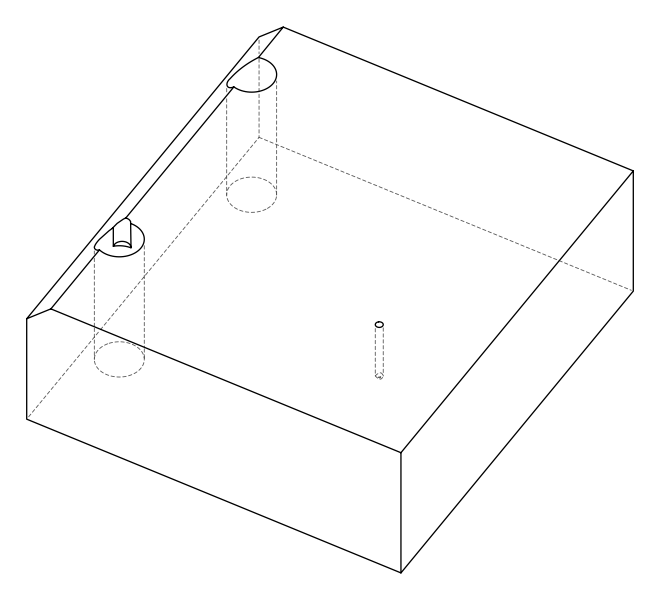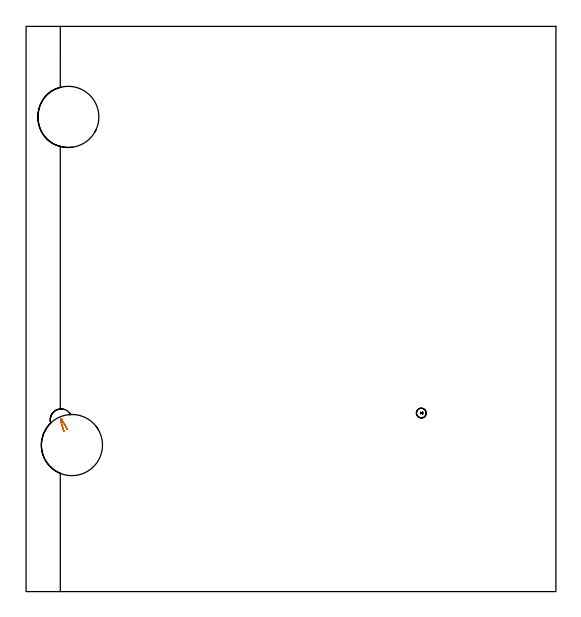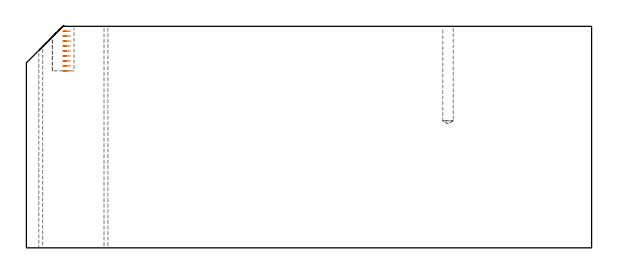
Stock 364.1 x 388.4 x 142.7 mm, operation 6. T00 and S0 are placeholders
(PLAN: 6 operations, 4 tool changes, 28 min)
(1 SPOT_DRILL | STEP1POCKET | NXT0321_9005460120000 | 0.03 min | 1 mm3)
(2 INDEXABLE_INSERT_DRILL_THROUGH_HOLE_FROM_SOLID | STEP1HOLE | NXT0302_036 | 0.59 min | 197625 mm3)
(3 INDEXABLE_INSERT_DRILL_THROUGH_HOLE_FROM_SOLID_1 | STEP1HOLE_1 | NXT0302_036 | 0.59 min | 197627 mm3)
(4 DRILL_BLIND_HOLE_INTO_CENTER | STEP1POCKET | UGT0301_462 | 0.26 min | 2144 mm3)
(5 AREA_MILL | FG_CHAMFER_SURFACE | UGT0205_001 | 26.14 min | 102309 mm3)
(6 MILL_SLOT_ROUND_PART | SLOT_PARTIAL_ROUND | UGT0201_132 | Follow Part, ap 3.5, ae 75% | 0.43 min | 1663 mm3)
(TOOL NXT0321_9005460120000 | NC Spot Drill, 142deg, 12mm, Carbide, Uncoated | D12 PA142 FL30 Z2)
(TOOL NXT0302_036 | Index. Insert Drill 42mm [880-D4200L50-05] | D42 PA176 FL210 Z2)
(TOOL UGT0301_462 | Carbide Drill 6.7 mm | D6.7 PA118 FL63 Z2)
(TOOL UGT0205_001 | Chamfer Mill 20 x 3 x 45 deg. | D20 FL50 Z2)
(TOOL UGT0201_132 | Carbide End Mill 14.0 | D14 FL30 Z4)
(OP 6 MILL_SLOT_ROUND_PART)
G17 G21 G94 G90
T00 M6
G54
G17 G0 G90 X28.438 Y111.321 S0 M3
G43 Z152.811 H0
Z139.61
G94 G1 X26.965 Y113.935 F250.
X24.536 Y118.245 F500.
G3 X23.622 Y117.855 R0.5
G1 X25.059 Y113.127
X25.932 Y110.257 F250.
G0 X28.438 Y111.321 Z136.409
G1 X26.965 Y113.935
X24.536 Y118.245 F500.
G3 X23.622 Y117.855 R0.5
G1 X25.06 Y113.126
X25.932 Y110.256 F250.
G0 X28.437 Y111.322 Z133.208
G1 X26.964 Y113.935
X24.536 Y118.245 F500.
G3 X23.622 Y117.855 R0.5
G1 X25.061 Y113.122
X25.933 Y110.252 F250.
G0 X28.437 Y111.322 Z130.006
G1 X26.964 Y113.935
X24.536 Y118.245 F500.
G3 X23.622 Y117.855 R0.5
G1 X25.061 Y113.122
X25.933 Y110.252 F250.
G0 X28.436 Y111.324 Z126.805
G1 X26.963 Y113.938
X24.536 Y118.245 F500.
G3 X23.622 Y117.855 R0.5
G1 X25.06 Y113.125
X25.933 Y110.255 F250.
G0 X28.436 Y111.324 Z123.604
G1 X26.963 Y113.938
X24.536 Y118.245 F500.
G3 X23.622 Y117.855 R0.5
G1 X25.06 Y113.125
X25.933 Y110.255 F250.
G0 X28.434 Y111.328 Z120.403
G1 X26.961 Y113.942
X24.536 Y118.245 F500.
G3 X23.622 Y117.855 R0.5
G1 X25.059 Y113.128
X25.932 Y110.258 F250.
G0 X28.434 Y111.328 Z117.201
G1 X26.961 Y113.942
X24.536 Y118.245 F500.
G3 X23.622 Y117.855 R0.5
G1 X25.059 Y113.128
X25.932 Y110.258 F250.
G0 X28.434 Y111.328 Z114.
G1 X26.961 Y113.942
X24.536 Y118.245 F500.
G3 X23.622 Y117.855 R0.5
G1 X25.059 Y113.128
X25.932 Y110.258 F250.
G0 Z152.811
M5
M2
